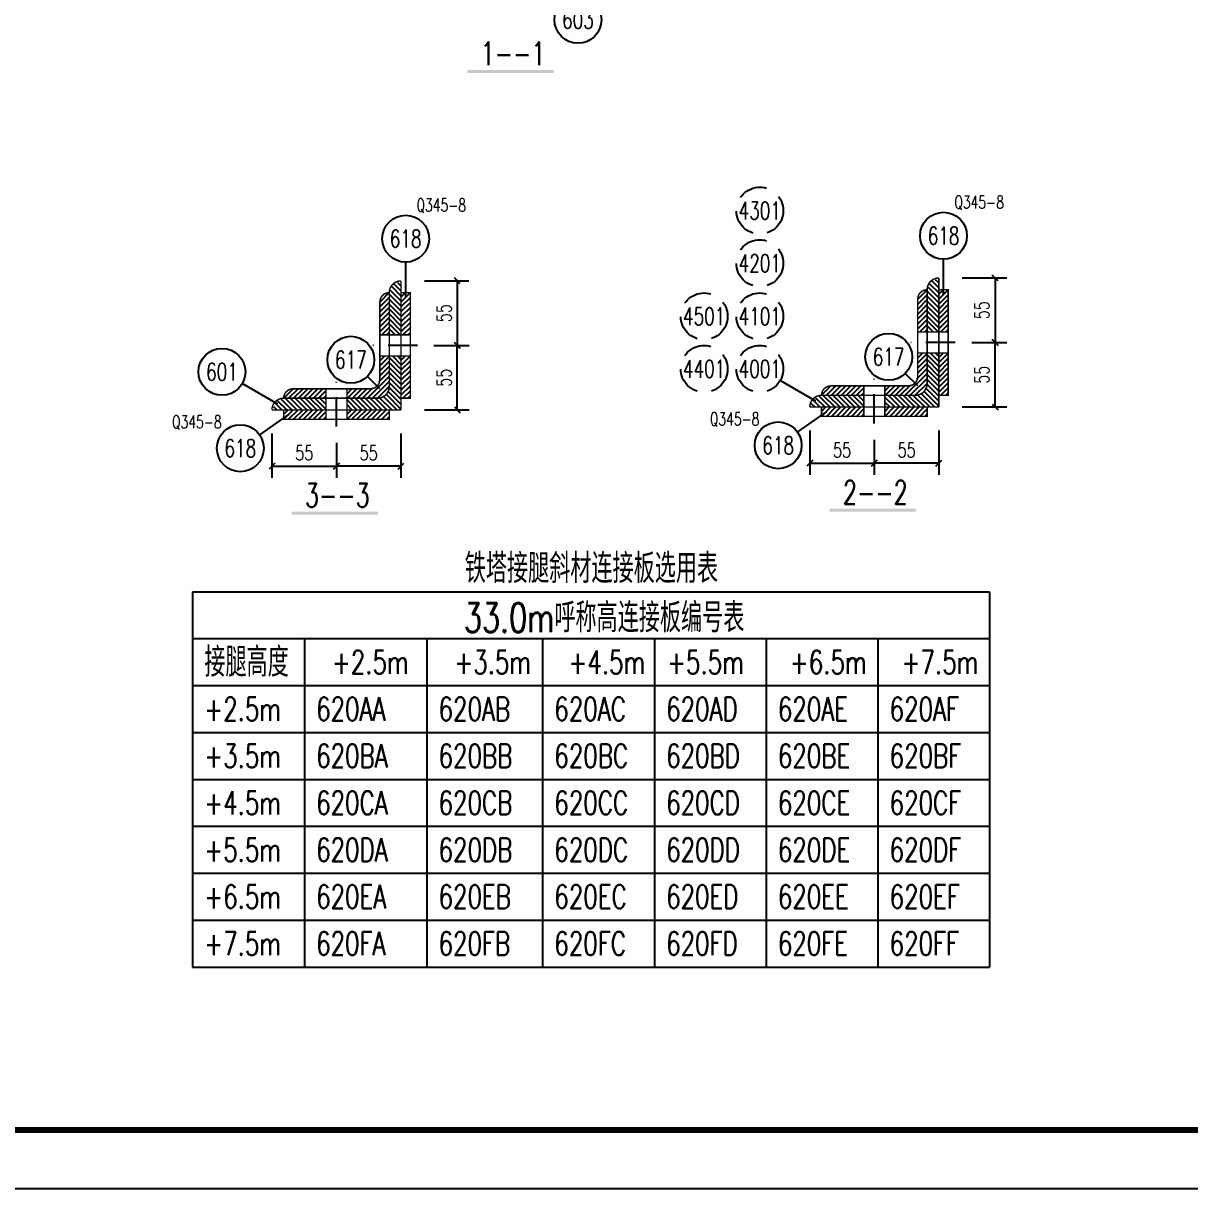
# Model space of a CAD drawing. Header units: millimetres. Extents: x 25862 to 26703, y -13061 to -12467.
# Drawn here: x 26305.6 to 26504.4, y -13061.5 to -12862.7 of the extents above; entities that cross this region are included whole.
import ezdxf
from ezdxf.enums import TextEntityAlignment as Align

# ---------------------------------------------------------------- set-up
doc = ezdxf.new("R2010")
doc.units = ezdxf.units.MM
doc.header["$LTSCALE"] = 10
doc.linetypes.add('DASHDOT', pattern=[1, 0.5, -0.25, 0, -0.25])
doc.linetypes.add('DASHED', pattern=[0.75, 0.5, -0.25])
for name, color, linetype in [('1', 1, 'DASHED'), ('3', 1, 'Continuous'), ('5', 2, 'DASHDOT')]:
    doc.layers.add(name, color=color, linetype=linetype)
doc.styles.add('DXT', font='simplex.shx', dxfattribs={"width": 0.72, "bigfont": 'hztxt.shx'})
doc.styles.get("Standard").update_dxf_attribs({"font": 'SIMPLEX.shx', "width": 0.7, "bigfont": 'gbhzfs.shx'})
doc.dimstyles.new('BZ$0', dxfattribs={"dimtxt": 2.5, "dimasz": 1, "dimexe": 2, "dimexo": 2, "dimgap": 1, "dimtad": 1, "dimdec": 0, "dimlfac": 20, "dimzin": 12, "dimdsep": 46, "dimtxsty": 'DXT', "dimblk": 'OBLIQUE', "dimcen": 0.09, "dimclrd": 1, "dimclre": 1, "dimclrt": 7, "dimadec": 4, "dimazin": 3, "dimtfac": 1.4, "dimtdec": 0, "dimtix": 1, "dimtmove": 2, "dimatfit": 3, "dimldrblk": 'OBLIQUE', "dimfxl": 1, "dimtolj": 1, "dimtzin": 0, "dimarcsym": 0})

# ---------------------------------------------------------------- blocks, each defined once
blk = doc.blocks.new('_Oblique')
at = {"color": 0, "linetype": 'ByBlock', "lineweight": -2}
blk.add_line((-0.5, -0.5), (0.5, 0.5), dxfattribs=at)
blk = doc.blocks.new('*D69')
at = {"layer": '3', "color": 1, "lineweight": -2}
for p, q in [((26461.65, -12932.14), (26461.65, -12939.74)), ((26450.65, -12933.74), (26450.65, -12939.74)), ((26461.65, -12937.74), (26450.65, -12937.74))]:
    blk.add_line(p, q, dxfattribs=at)
at = {"layer": 'Defpoints', "color": 0}
for p in [(26461.65, -12930.14), (26450.65, -12931.74), (26450.65, -12937.74)]:
    blk.add_point(p, dxfattribs=at)
at = {"layer": '3', "color": 1, "lineweight": -2, "rotation": 180}
blk.add_blockref('_Oblique', (26450.65, -12937.74), dxfattribs=at)
at = {"layer": '3', "color": 1, "lineweight": -2}
blk.add_blockref('_Oblique', (26461.65, -12937.74), dxfattribs=at)
at = {"layer": '3', "color": 7, "insert": (26456.15, -12935.49), "char_height": 2.5, "attachment_point": 5, "style": 'DXT'}
blk.add_mtext('\\A1;55', dxfattribs=at)
blk = doc.blocks.new('*D70')
at = {"layer": '3', "color": 1, "lineweight": -2}
for p, q in [((26439.65, -12932.14), (26439.65, -12939.74)), ((26450.65, -12933.74), (26450.65, -12939.74)), ((26439.65, -12937.74), (26450.65, -12937.74))]:
    blk.add_line(p, q, dxfattribs=at)
at = {"layer": 'Defpoints', "color": 0}
for p in [(26439.65, -12930.14), (26450.65, -12931.74), (26450.65, -12937.74)]:
    blk.add_point(p, dxfattribs=at)
at = {"layer": '3', "color": 1, "lineweight": -2, "rotation": 180}
blk.add_blockref('_Oblique', (26439.65, -12937.74), dxfattribs=at)
at = {"layer": '3', "color": 1, "lineweight": -2}
blk.add_blockref('_Oblique', (26450.65, -12937.74), dxfattribs=at)
at = {"layer": '3', "color": 7, "insert": (26445.15, -12935.49), "char_height": 2.5, "attachment_point": 5, "style": 'DXT'}
blk.add_mtext('\\A1;55', dxfattribs=at)
blk = doc.blocks.new('*D71')
at = {"layer": '3', "color": 1, "lineweight": -2}
for p, q in [((26465.65, -12906.14), (26473.25, -12906.14)), ((26471.25, -12906.14), (26471.25, -12917.14)), ((26467.25, -12917.14), (26473.25, -12917.14))]:
    blk.add_line(p, q, dxfattribs=at)
at = {"layer": 'Defpoints', "color": 0}
for p in [(26463.65, -12906.14), (26465.25, -12917.14), (26471.25, -12917.14)]:
    blk.add_point(p, dxfattribs=at)
at = {"layer": '3', "color": 1, "lineweight": -2}
for p, rotation in [((26471.25, -12906.14), 90), ((26471.25, -12917.14), 270)]:
    blk.add_blockref('_Oblique', p, dxfattribs=dict(at, rotation=rotation))
at = {"layer": '3', "color": 7, "insert": (26469, -12911.64), "char_height": 2.5, "attachment_point": 5, "rotation": 90, "style": 'DXT'}
blk.add_mtext('\\A1;55', dxfattribs=at)
blk = doc.blocks.new('*D104')
at = {"layer": '3', "color": 1, "lineweight": -2}
for p, q in [((26358.94, -12934.24), (26358.94, -12940.24)), ((26369.94, -12932.64), (26369.94, -12940.24)), ((26369.94, -12938.24), (26358.94, -12938.24))]:
    blk.add_line(p, q, dxfattribs=at)
at = {"layer": 'Defpoints', "color": 0}
for p in [(26358.94, -12932.24), (26369.94, -12930.64), (26358.94, -12938.24)]:
    blk.add_point(p, dxfattribs=at)
at = {"layer": '3', "color": 1, "lineweight": -2, "rotation": 180}
blk.add_blockref('_Oblique', (26358.94, -12938.24), dxfattribs=at)
at = {"layer": '3', "color": 1, "lineweight": -2}
blk.add_blockref('_Oblique', (26369.94, -12938.24), dxfattribs=at)
at = {"layer": '3', "color": 7, "insert": (26364.44, -12935.99), "char_height": 2.5, "attachment_point": 5, "style": 'DXT'}
blk.add_mtext('\\A1;55', dxfattribs=at)
blk = doc.blocks.new('*D105')
at = {"layer": '3', "color": 1, "lineweight": -2}
for p, q in [((26347.94, -12932.64), (26347.94, -12940.24)), ((26358.94, -12934.24), (26358.94, -12940.24)), ((26347.94, -12938.24), (26358.94, -12938.24))]:
    blk.add_line(p, q, dxfattribs=at)
at = {"layer": 'Defpoints', "color": 0}
for p in [(26347.94, -12930.64), (26358.94, -12932.24), (26358.94, -12938.24)]:
    blk.add_point(p, dxfattribs=at)
at = {"layer": '3', "color": 1, "lineweight": -2, "rotation": 180}
blk.add_blockref('_Oblique', (26347.94, -12938.24), dxfattribs=at)
at = {"layer": '3', "color": 1, "lineweight": -2}
blk.add_blockref('_Oblique', (26358.94, -12938.24), dxfattribs=at)
at = {"layer": '3', "color": 7, "insert": (26353.44, -12935.99), "char_height": 2.5, "attachment_point": 5, "style": 'DXT'}
blk.add_mtext('\\A1;55', dxfattribs=at)
blk = doc.blocks.new('*D106')
at = {"layer": '3', "color": 1, "lineweight": -2}
for p, q in [((26373.94, -12906.64), (26381.54, -12906.64)), ((26379.54, -12906.64), (26379.54, -12917.64)), ((26375.54, -12917.64), (26381.54, -12917.64))]:
    blk.add_line(p, q, dxfattribs=at)
at = {"layer": 'Defpoints', "color": 0}
for p in [(26371.94, -12906.64), (26373.54, -12917.64), (26379.54, -12917.64)]:
    blk.add_point(p, dxfattribs=at)
at = {"layer": '3', "color": 1, "lineweight": -2}
for p, rotation in [((26379.54, -12906.64), 90), ((26379.54, -12917.64), 270)]:
    blk.add_blockref('_Oblique', p, dxfattribs=dict(at, rotation=rotation))
at = {"layer": '3', "color": 7, "insert": (26377.29, -12912.14), "char_height": 2.5, "attachment_point": 5, "rotation": 90, "style": 'DXT'}
blk.add_mtext('\\A1;55', dxfattribs=at)
blk = doc.blocks.new('GWTKA1')
blk.add_line((22630.71, -9765.88), (21789.71, -9765.88))
at = {"const_width": 1}
blk.add_lwpolyline([(21814.71, -9755.88), (21814.71, -9181.88), (22620.71, -9181.88), (22620.71, -9755.88), (21814.71, -9755.88)], dxfattribs=at)

msp = doc.modelspace()

# ---------------------------------------------------------------- linework, layer by layer
for p, q in [((26370.742, -12909.445), (26370.742, -12903.445)), ((26462.451, -12908.945), (26462.451, -12902.945)), ((26460.451, -12906.642), (26461.651, -12907.842)), ((26461.051, -12906.393), (26461.651, -12906.993)), ((26461.651, -12906.145), (26461.651, -12906.145)), ((26461.651, -12906.145), (26461.651, -12906.145)), ((26368.12, -12908.216), (26369.942, -12910.039)), ((26368.368, -12907.616), (26369.942, -12909.19)), ((26368.742, -12907.142), (26369.942, -12908.342)), ((26369.342, -12906.893), (26369.942, -12907.493)), ((26369.942, -12906.645), (26369.942, -12906.645)), ((26369.942, -12906.645), (26369.942, -12906.645)), ((26459.651, -12908.145), (26458.051, -12909.745)), ((26459.651, -12908.145), (26458.051, -12909.745)), ((26459.651, -12908.388), (26461.651, -12910.388)), ((26459.828, -12907.716), (26461.651, -12909.539)), ((26460.077, -12907.116), (26461.651, -12908.69)), ((26461.651, -12908.896), (26462.402, -12908.145)), ((26461.651, -12909.745), (26463.251, -12908.145)), ((26461.651, -12909.745), (26463.251, -12908.145)), ((26367.942, -12908.645), (26366.342, -12910.245)), ((26367.942, -12908.645), (26366.342, -12910.245)), ((26366.342, -12911.093), (26367.942, -12909.493)), ((26366.342, -12911.942), (26367.942, -12910.342)), ((26367.942, -12908.888), (26369.942, -12910.888)), ((26367.942, -12909.736), (26369.942, -12911.736)), ((26367.942, -12910.585), (26369.942, -12912.585)), ((26369.942, -12909.396), (26370.694, -12908.645)), ((26369.942, -12910.245), (26371.542, -12908.645)), ((26369.942, -12910.245), (26371.542, -12908.645)), ((26371.542, -12909.493), (26369.942, -12911.093)), ((26371.542, -12910.342), (26369.942, -12911.942)), ((26458.051, -12910.593), (26459.651, -12908.993)), ((26458.051, -12911.442), (26459.651, -12909.842)), ((26459.651, -12909.236), (26461.651, -12911.236)), ((26459.651, -12910.085), (26461.651, -12912.085)), ((26463.251, -12908.993), (26461.651, -12910.593)), ((26463.251, -12909.842), (26461.651, -12911.442)), ((26366.342, -12912.79), (26367.942, -12911.19)), ((26366.342, -12913.639), (26367.942, -12912.039)), ((26367.942, -12911.433), (26369.942, -12913.433)), ((26367.942, -12912.282), (26369.942, -12914.282)), ((26371.542, -12911.19), (26369.942, -12912.79)), ((26371.542, -12912.039), (26369.942, -12913.639)), ((26458.051, -12912.29), (26459.651, -12910.69)), ((26458.051, -12913.139), (26459.651, -12911.539)), ((26458.051, -12913.988), (26459.651, -12912.388)), ((26459.651, -12910.933), (26461.651, -12912.933)), ((26459.651, -12911.782), (26461.651, -12913.782)), ((26463.251, -12910.69), (26461.651, -12912.29)), ((26463.251, -12911.539), (26461.651, -12913.139)), ((26463.251, -12912.388), (26461.651, -12913.988)), ((26366.342, -12914.488), (26367.942, -12912.888)), ((26366.342, -12915.336), (26367.942, -12913.736)), ((26366.682, -12915.845), (26367.942, -12914.585)), ((26367.942, -12913.13), (26369.942, -12915.13)), ((26367.942, -12913.979), (26369.809, -12915.845)), ((26371.542, -12912.888), (26369.942, -12914.488)), ((26371.542, -12913.736), (26369.942, -12915.336)), ((26371.542, -12914.585), (26370.282, -12915.845)), ((26458.051, -12914.836), (26459.651, -12913.236)), ((26458.391, -12915.345), (26459.651, -12914.085)), ((26459.651, -12912.63), (26461.651, -12914.63)), ((26459.651, -12913.479), (26461.517, -12915.345)), ((26459.651, -12914.327), (26460.668, -12915.345)), ((26463.251, -12913.236), (26461.651, -12914.836)), ((26463.251, -12914.085), (26461.991, -12915.345)), ((26367.531, -12915.845), (26367.942, -12915.433)), ((26367.942, -12914.827), (26368.96, -12915.845)), ((26367.942, -12915.676), (26368.112, -12915.845)), ((26371.542, -12915.433), (26371.131, -12915.845)), ((26459.239, -12915.345), (26459.651, -12914.933)), ((26459.651, -12915.176), (26459.82, -12915.345)), ((26463.251, -12914.933), (26462.839, -12915.345)), ((26366.342, -12920.285), (26367.183, -12919.445)), ((26366.342, -12921.134), (26367.942, -12919.534)), ((26366.342, -12921.982), (26367.942, -12920.382)), ((26367.942, -12919.723), (26369.942, -12921.723)), ((26368.513, -12919.445), (26369.942, -12920.874)), ((26369.362, -12919.445), (26369.942, -12920.026)), ((26369.942, -12920.196), (26370.694, -12919.445)), ((26371.542, -12919.445), (26369.942, -12921.045)), ((26371.542, -12919.445), (26369.942, -12921.045)), ((26371.542, -12920.293), (26369.942, -12921.893)), ((26458.051, -12919.785), (26458.891, -12918.945)), ((26458.051, -12920.634), (26459.651, -12919.034)), ((26458.051, -12921.482), (26459.651, -12919.882)), ((26459.651, -12919.223), (26461.651, -12921.223)), ((26459.651, -12920.071), (26461.651, -12922.071)), ((26460.221, -12918.945), (26461.651, -12920.374)), ((26461.07, -12918.945), (26461.651, -12919.526)), ((26461.651, -12919.696), (26462.402, -12918.945)), ((26463.251, -12918.945), (26461.651, -12920.545)), ((26463.251, -12918.945), (26461.651, -12920.545)), ((26463.251, -12919.793), (26461.651, -12921.393)), ((26366.177, -12923.845), (26367.942, -12922.079)), ((26366.342, -12922.831), (26367.942, -12921.231)), ((26367.942, -12920.571), (26369.942, -12922.571)), ((26367.942, -12921.42), (26369.942, -12923.42)), ((26367.942, -12922.268), (26369.942, -12924.268)), ((26371.542, -12921.142), (26369.942, -12922.742)), ((26371.542, -12921.99), (26369.942, -12923.59)), ((26458.051, -12924.545), (26455.93, -12922.424)), ((26455.934, -12926.145), (26459.651, -12922.428)), ((26457.885, -12923.345), (26459.651, -12921.579)), ((26458.051, -12922.331), (26459.651, -12920.731)), ((26459.651, -12920.92), (26461.651, -12922.92)), ((26459.651, -12921.768), (26461.651, -12923.768)), ((26463.251, -12920.642), (26461.651, -12922.242)), ((26463.251, -12921.49), (26461.651, -12923.09)), ((26463.251, -12922.339), (26461.651, -12923.939)), ((26348.942, -12927.645), (26342.88, -12924.145)), ((26366.342, -12925.045), (26364.221, -12922.924)), ((26364.225, -12926.645), (26367.942, -12922.928)), ((26365.074, -12926.645), (26367.942, -12923.776)), ((26367.942, -12923.117), (26369.942, -12925.117)), ((26367.942, -12923.965), (26369.942, -12925.965)), ((26371.542, -12922.839), (26369.942, -12924.439)), ((26371.542, -12923.688), (26369.942, -12925.288)), ((26371.542, -12924.536), (26369.942, -12926.136)), ((26440.651, -12927.145), (26434.589, -12923.645)), ((26455.085, -12926.145), (26456.851, -12924.379)), ((26456.782, -12926.145), (26459.651, -12923.276)), ((26457.631, -12926.145), (26459.651, -12924.125)), ((26459.601, -12924.264), (26461.651, -12926.314)), ((26459.651, -12922.617), (26461.651, -12924.617)), ((26459.651, -12923.465), (26461.651, -12925.465)), ((26463.251, -12923.188), (26461.651, -12924.788)), ((26463.251, -12924.036), (26461.651, -12925.636)), ((26349.942, -12926.645), (26351.542, -12925.045)), ((26349.942, -12926.645), (26351.542, -12925.045)), ((26352.391, -12925.045), (26350.791, -12926.645)), ((26353.24, -12925.045), (26351.64, -12926.645)), ((26354.088, -12925.045), (26352.488, -12926.645)), ((26354.937, -12925.045), (26353.337, -12926.645)), ((26355.785, -12925.045), (26354.185, -12926.645)), ((26356.634, -12925.045), (26355.034, -12926.645)), ((26357.142, -12925.385), (26355.882, -12926.645)), ((26357.142, -12926.233), (26356.731, -12926.645)), ((26360.742, -12925.885), (26361.583, -12925.045)), ((26360.831, -12926.645), (26362.431, -12925.045)), ((26361.68, -12926.645), (26363.28, -12925.045)), ((26362.528, -12926.645), (26364.128, -12925.045)), ((26363.377, -12926.645), (26365.142, -12924.879)), ((26365.922, -12926.645), (26367.942, -12924.625)), ((26366.251, -12926.517), (26368.379, -12928.645)), ((26366.851, -12926.268), (26369.228, -12928.645)), ((26367.357, -12926.059), (26367.357, -12926.059)), ((26367.357, -12926.059), (26367.357, -12926.059)), ((26367.396, -12925.964), (26369.942, -12928.511)), ((26367.644, -12925.364), (26369.942, -12927.663)), ((26367.893, -12924.764), (26369.942, -12926.814)), ((26371.542, -12925.385), (26370.282, -12926.645)), ((26371.542, -12926.233), (26371.131, -12926.645)), ((26441.222, -12926.322), (26443.045, -12928.145)), ((26441.651, -12926.145), (26443.251, -12924.545)), ((26441.651, -12926.145), (26443.251, -12924.545)), ((26441.893, -12926.145), (26443.893, -12928.145)), ((26444.099, -12924.545), (26442.499, -12926.145)), ((26442.742, -12926.145), (26444.742, -12928.145)), ((26444.948, -12924.545), (26443.348, -12926.145)), ((26443.591, -12926.145), (26445.591, -12928.145)), ((26445.796, -12924.545), (26444.196, -12926.145)), ((26444.439, -12926.145), (26446.439, -12928.145)), ((26446.645, -12924.545), (26445.045, -12926.145)), ((26445.288, -12926.145), (26447.288, -12928.145)), ((26447.493, -12924.545), (26445.893, -12926.145)), ((26446.136, -12926.145), (26448.136, -12928.145)), ((26448.342, -12924.545), (26446.742, -12926.145)), ((26446.985, -12926.145), (26448.851, -12928.011)), ((26448.851, -12924.885), (26447.591, -12926.145)), ((26447.833, -12926.145), (26448.851, -12927.163)), ((26448.851, -12925.733), (26448.439, -12926.145)), ((26448.682, -12926.145), (26448.851, -12926.314)), ((26452.451, -12925.385), (26453.291, -12924.545)), ((26452.451, -12926.448), (26454.148, -12928.145)), ((26452.54, -12926.145), (26454.14, -12924.545)), ((26452.996, -12926.145), (26454.996, -12928.145)), ((26453.388, -12926.145), (26454.988, -12924.545)), ((26453.845, -12926.145), (26455.845, -12928.145)), ((26454.237, -12926.145), (26455.837, -12924.545)), ((26454.693, -12926.145), (26456.693, -12928.145)), ((26455.542, -12926.145), (26457.542, -12928.145)), ((26456.391, -12926.145), (26458.391, -12928.145)), ((26457.239, -12926.145), (26459.239, -12928.145)), ((26457.96, -12926.017), (26460.088, -12928.145)), ((26458.56, -12925.768), (26460.936, -12928.145)), ((26459.065, -12925.559), (26459.065, -12925.559)), ((26459.065, -12925.559), (26459.065, -12925.559)), ((26459.104, -12925.464), (26461.651, -12928.011)), ((26459.353, -12924.864), (26461.651, -12927.163)), ((26463.251, -12924.885), (26461.991, -12926.145)), ((26463.251, -12925.733), (26462.839, -12926.145)), ((26348.191, -12928.045), (26348.791, -12928.645)), ((26348.44, -12927.445), (26349.64, -12928.645)), ((26348.914, -12927.071), (26350.488, -12928.645)), ((26349.514, -12926.822), (26351.337, -12928.645)), ((26350.185, -12926.645), (26352.185, -12928.645)), ((26351.034, -12926.645), (26353.034, -12928.645)), ((26351.882, -12926.645), (26353.882, -12928.645)), ((26352.731, -12926.645), (26354.731, -12928.645)), ((26353.579, -12926.645), (26355.579, -12928.645)), ((26354.428, -12926.645), (26356.428, -12928.645)), ((26355.276, -12926.645), (26357.142, -12928.511)), ((26356.125, -12926.645), (26357.142, -12927.663)), ((26356.973, -12926.645), (26357.142, -12926.814)), ((26360.742, -12926.948), (26362.44, -12928.645)), ((26360.742, -12927.796), (26361.591, -12928.645)), ((26361.288, -12926.645), (26363.288, -12928.645)), ((26362.137, -12926.645), (26364.137, -12928.645)), ((26362.985, -12926.645), (26364.985, -12928.645)), ((26363.834, -12926.645), (26365.834, -12928.645)), ((26364.682, -12926.645), (26366.682, -12928.645)), ((26365.531, -12926.645), (26367.531, -12928.645)), ((26439.651, -12928.145), (26439.651, -12928.145)), ((26439.651, -12928.145), (26439.651, -12928.145)), ((26439.899, -12927.545), (26440.499, -12928.145)), ((26440.148, -12926.945), (26441.348, -12928.145)), ((26440.622, -12926.571), (26442.196, -12928.145)), ((26442.402, -12928.145), (26441.651, -12928.896)), ((26443.251, -12928.145), (26441.651, -12929.745)), ((26443.251, -12928.145), (26441.651, -12929.745)), ((26442.499, -12929.745), (26444.099, -12928.145)), ((26443.348, -12929.745), (26444.948, -12928.145)), ((26444.196, -12929.745), (26445.796, -12928.145)), ((26445.045, -12929.745), (26446.645, -12928.145)), ((26445.893, -12929.745), (26447.493, -12928.145)), ((26446.742, -12929.745), (26448.342, -12928.145)), ((26447.591, -12929.745), (26448.851, -12928.485)), ((26452.451, -12927.296), (26453.299, -12928.145)), ((26452.451, -12928.145), (26452.451, -12928.145)), ((26452.451, -12928.145), (26452.451, -12928.145)), ((26453.202, -12928.145), (26452.451, -12928.896)), ((26452.451, -12929.745), (26454.051, -12928.145)), ((26452.451, -12929.745), (26454.051, -12928.145)), ((26453.299, -12929.745), (26454.899, -12928.145)), ((26454.148, -12929.745), (26455.748, -12928.145)), ((26454.996, -12929.745), (26456.596, -12928.145)), ((26455.845, -12929.745), (26457.445, -12928.145)), ((26456.693, -12929.745), (26458.293, -12928.145)), ((26457.542, -12929.745), (26459.142, -12928.145)), ((26458.391, -12929.745), (26459.651, -12928.485)), ((26350.742, -12929.445), (26345.828, -12932.886)), ((26347.942, -12928.645), (26347.942, -12928.645)), ((26347.942, -12928.645), (26347.942, -12928.645)), ((26350.694, -12928.645), (26349.942, -12929.396)), ((26351.542, -12928.645), (26349.942, -12930.245)), ((26351.542, -12928.645), (26349.942, -12930.245)), ((26350.791, -12930.245), (26352.391, -12928.645)), ((26351.64, -12930.245), (26353.24, -12928.645)), ((26352.488, -12930.245), (26354.088, -12928.645)), ((26353.337, -12930.245), (26354.937, -12928.645)), ((26354.185, -12930.245), (26355.785, -12928.645)), ((26355.034, -12930.245), (26356.634, -12928.645)), ((26355.882, -12930.245), (26357.142, -12928.985)), ((26356.731, -12930.245), (26357.142, -12929.833)), ((26360.742, -12928.645), (26360.742, -12928.645)), ((26360.742, -12928.645), (26360.742, -12928.645)), ((26361.494, -12928.645), (26360.742, -12929.396)), ((26360.742, -12930.245), (26362.342, -12928.645)), ((26360.742, -12930.245), (26362.342, -12928.645)), ((26361.591, -12930.245), (26363.191, -12928.645)), ((26362.44, -12930.245), (26364.04, -12928.645)), ((26363.288, -12930.245), (26364.888, -12928.645)), ((26364.137, -12930.245), (26365.737, -12928.645)), ((26364.985, -12930.245), (26366.585, -12928.645)), ((26365.834, -12930.245), (26367.434, -12928.645)), ((26366.682, -12930.245), (26367.942, -12928.985)), ((26367.531, -12930.245), (26367.942, -12929.833)), ((26442.451, -12928.945), (26437.536, -12932.386)), ((26448.439, -12929.745), (26448.851, -12929.333)), ((26459.239, -12929.745), (26459.651, -12929.333)), ((26334.417, -12959.652), (26470.316, -12959.652)), ((26334.417, -12959.652), (26334.417, -13023.652)), ((26453.983, -12959.652), (26453.983, -12959.731)), ((26470.316, -12959.652), (26470.316, -13023.652)), ((26334.417, -12967.652), (26470.316, -12967.652)), ((26353.472, -12967.652), (26353.472, -13023.652)), ((26374.349, -12967.652), (26374.349, -13023.652)), ((26394.094, -12967.652), (26394.094, -13023.652)), ((26413.15, -12967.652), (26413.15, -13023.652)), ((26432.205, -12967.652), (26432.205, -13023.652)), ((26451.261, -12967.652), (26451.261, -13023.652)), ((26334.417, -12975.652), (26470.316, -12975.652)), ((26334.417, -12983.652), (26470.316, -12983.652)), ((26334.417, -12991.652), (26470.316, -12991.652)), ((26334.417, -12999.652), (26470.316, -12999.652)), ((26334.417, -13007.652), (26453.983, -13007.652)), ((26334.417, -13007.652), (26470.316, -13007.652)), ((26334.417, -13015.652), (26470.316, -13015.652)), ((26334.417, -13015.652), (26453.983, -13015.652)), ((26334.417, -13015.652), (26470.316, -13015.652)), ((26334.417, -13023.652), (26470.316, -13023.652))]:
    msp.add_line(p, q)
at = {"const_width": 0.25}
for points in [[(26369.942, -12928.645), (26369.942, -12906.645, 0.4142136), (26367.942, -12908.645), (26367.942, -12924.645, -0.4142136), (26365.942, -12926.645), (26349.942, -12926.645, 0.4142136), (26347.942, -12928.645), (26369.942, -12928.645)], [(26461.651, -12928.145), (26461.651, -12906.145, 0.4142136), (26459.651, -12908.145), (26459.651, -12924.145, -0.4142136), (26457.651, -12926.145), (26441.651, -12926.145, 0.4142136), (26439.651, -12928.145), (26461.651, -12928.145)], [(26367.942, -12924.645), (26367.942, -12908.645, 0.4142136), (26366.342, -12910.245), (26366.342, -12923.445, -0.4142136), (26364.742, -12925.045), (26351.542, -12925.045, 0.4142136), (26349.942, -12926.645), (26365.942, -12926.645, 0.4142136), (26367.942, -12924.645, 0.4142136)], [(26459.651, -12924.145), (26459.651, -12908.145, 0.4142136), (26458.051, -12909.745), (26458.051, -12922.945, -0.4142136), (26456.451, -12924.545), (26443.251, -12924.545, 0.4142136), (26441.651, -12926.145), (26457.651, -12926.145, 0.4142136), (26459.651, -12924.145, 0.4142136)]]:
    msp.add_lwpolyline(points, format="xyb", dxfattribs=at)
for points in [[(26369.942, -12926.645), (26371.542, -12926.645), (26371.542, -12908.645), (26369.942, -12908.645)], [(26461.651, -12926.145), (26463.251, -12926.145), (26463.251, -12908.145), (26461.651, -12908.145)], [(26459.651, -12928.145), (26459.651, -12929.745), (26441.651, -12929.745), (26441.651, -12928.145)], [(26367.942, -12928.645), (26367.942, -12930.245), (26349.942, -12930.245), (26349.942, -12928.645)]]:
    msp.add_lwpolyline(points, close=True, dxfattribs=at)
for points in [[(26371.542, -12915.845), (26366.342, -12915.845)], [(26463.251, -12915.345), (26458.051, -12915.345)], [(26371.542, -12919.445), (26366.342, -12919.445)], [(26463.251, -12918.945), (26458.051, -12918.945)], [(26448.851, -12929.745), (26448.851, -12924.545)], [(26452.451, -12929.745), (26452.451, -12924.545)], [(26357.142, -12930.245), (26357.142, -12925.045)], [(26360.742, -12930.245), (26360.742, -12925.045)]]:
    msp.add_lwpolyline(points, dxfattribs=at)
for centre in [(26400.12, -12862.122), (26370.742, -12899.445), (26462.451, -12898.945), (26361.393, -12920.095), (26453.101, -12919.595), (26339.416, -12922.145), (26342.551, -12935.181), (26434.259, -12934.681)]:
    msp.add_circle(centre, 4)
for points in [[(26381.255, -12870.681), (26381.255, -12871.181), (26395.979, -12870.681), (26395.979, -12871.181)], [(26351.32, -12946.011), (26351.32, -12946.511), (26366.044, -12946.011), (26366.044, -12946.511)], [(26443.028, -12945.511), (26443.028, -12946.011), (26457.752, -12945.511), (26457.752, -12946.011)]]:
    msp.add_trace(points)
at = {"layer": '1'}
for centre in [(26431.125, -12894.66), (26431.125, -12903.632), (26421.641, -12912.687), (26431.125, -12912.687), (26421.641, -12921.645), (26431.125, -12921.645)]:
    msp.add_circle(centre, 4, dxfattribs=at)
at = {"layer": '5'}
for p, q in [((26372.742, -12917.645), (26365.142, -12917.645)), ((26464.451, -12917.145), (26456.851, -12917.145)), ((26358.942, -12931.445), (26358.942, -12923.845)), ((26450.651, -12930.945), (26450.651, -12923.345))]:
    msp.add_line(p, q, dxfattribs=at)

# ---------------------------------------------------------------- block references
msp.add_blockref('GWTKA1', (4072.576, -3295.581))

# ---------------------------------------------------------------- texts
at = {"width": 0.7}
for s, p in [('603', (26400.12, -12862.122)), ('618', (26370.742, -12899.445)), ('618', (26462.451, -12898.945)), ('617', (26453.101, -12919.595)), ('617', (26361.393, -12920.095)), ('601', (26339.416, -12922.145)), ('618', (26342.551, -12935.181)), ('618', (26434.259, -12934.681))]:
    msp.add_text(s, height=3, dxfattribs=at).set_placement(p, align=Align.MIDDLE_CENTER)
for s, height, p in [('1--1', 4, (26383.518, -12869.872)), ('Q345-8', 2.2, (26372.59, -12894.812)), ('Q345-8', 2.2, (26464.299, -12894.312)), ('3--3', 4, (26353.582, -12945.203)), ('2--2', 4, (26445.291, -12944.703))]:
    msp.add_text(s, height=height, dxfattribs=at).set_placement(p)
for p in [(26339.356, -12931.779), (26431.064, -12931.279)]:
    msp.add_text('Q345-8', height=2.2, dxfattribs=at).set_placement(p, align=Align.RIGHT)
at = {"color": 7, "style": 'DXT', "width": 0.72}
for s, p in [('\\M+5CCFA\\M+5CBFE\\M+5BDD3\\M+5CDC8\\M+5D0B1\\M+5B2C4\\M+5C1AC\\M+5BDD3\\M+5B0E5\\M+5D1A1\\M+5D3C3\\M+5B1ED', (26380.813, -12958.163)), ('33.0m\\M+5BAF4\\M+5B3C6\\M+5B8DF\\M+5C1AC\\M+5BDD3\\M+5B0E5\\M+5B1E0\\M+5BAC5\\M+5B1ED', (26380.665, -12966.574))]:
    msp.add_text(s, height=5, dxfattribs=at).set_placement(p)
msp.add_text('\\M+5BDD3\\M+5CDC8\\M+5B8DF\\M+5B6C8', height=5, dxfattribs=at).set_placement((26336.417, -12971.652), align=Align.MIDDLE_LEFT)
at = {"style": 'DXT', "width": 0.72}
for s, p in [('+2.5m', (26358.178, -12971.652)), ('+3.5m', (26379.054, -12971.652)), ('+4.5m', (26398.508, -12971.652)), ('+5.5m', (26415.331, -12971.652)), ('+6.5m', (26436.258, -12971.652)), ('+7.5m', (26455.314, -12971.652)), ('+2.5m', (26336.417, -12979.652)), ('620AA', (26355.472, -12979.652)), ('620AB', (26376.349, -12979.652)), ('620AC', (26396.094, -12979.652)), ('620AD', (26415.15, -12979.652)), ('620AE', (26434.205, -12979.652)), ('620AF', (26453.261, -12979.652)), ('+3.5m', (26336.417, -12987.652)), ('620BA', (26355.472, -12987.652)), ('620BB', (26376.349, -12987.652)), ('620BC', (26396.094, -12987.652)), ('620BD', (26415.15, -12987.652)), ('620BE', (26434.205, -12987.652)), ('620BF', (26453.261, -12987.652)), ('+4.5m', (26336.417, -12995.652)), ('620CA', (26355.472, -12995.652)), ('620CB', (26376.349, -12995.652)), ('620CC', (26396.094, -12995.652)), ('620CD', (26415.15, -12995.652)), ('620CE', (26434.205, -12995.652)), ('620CF', (26453.261, -12995.652)), ('+5.5m', (26336.417, -13003.652)), ('620DA', (26355.472, -13003.652)), ('620DB', (26376.349, -13003.652)), ('620DC', (26396.094, -13003.652)), ('620DD', (26415.15, -13003.652)), ('620DE', (26434.205, -13003.652)), ('620DF', (26453.261, -13003.652)), ('+6.5m', (26336.417, -13011.652)), ('620EA', (26355.472, -13011.652)), ('620EB', (26376.349, -13011.652)), ('620EC', (26396.094, -13011.652)), ('620ED', (26415.15, -13011.652)), ('620EE', (26434.205, -13011.652)), ('620EF', (26453.261, -13011.652)), ('+7.5m', (26336.417, -13019.652)), ('620FA', (26355.472, -13019.652)), ('620FB', (26376.349, -13019.652)), ('620FC', (26396.094, -13019.652)), ('620FD', (26415.15, -13019.652)), ('620FE', (26434.205, -13019.652)), ('620FF', (26453.261, -13019.652))]:
    msp.add_text(s, height=4, dxfattribs=at).set_placement(p, align=Align.MIDDLE_LEFT)
at = {"layer": '1', "width": 0.7}
for s, p in [('4301', (26431.125, -12894.66)), ('4201', (26431.125, -12903.632)), ('4501', (26421.641, -12912.687)), ('4101', (26431.125, -12912.687)), ('4401', (26421.641, -12921.645)), ('4001', (26431.125, -12921.645))]:
    msp.add_text(s, height=3, dxfattribs=at).set_placement(p, align=Align.MIDDLE_CENTER)

# ---------------------------------------------------------------- dimensions: what is measured, and where the dimension line sits
at = {"layer": '3'}
for base, p1, p2, angle, picture, middle in [((26379.542, -12917.645), (26371.942, -12906.645), (26373.542, -12917.645), 270, '*D106', (26377.292, -12912.145)), ((26471.251, -12917.145), (26463.651, -12906.145), (26465.251, -12917.145), 270, '*D71', (26469.001, -12911.645)), ((26450.651, -12937.745), (26439.651, -12930.145), (26450.651, -12931.745), 180, '*D70', (26445.151, -12935.495)), ((26358.942, -12938.245), (26347.942, -12930.645), (26358.942, -12932.245), 180, '*D105', (26353.442, -12935.995))]:
    dim = msp.add_linear_dim(base=base, p1=p1, p2=p2, angle=angle, text='55', dimstyle='BZ$0', dxfattribs=at)
    dim.commit()
    dim.dimension.update_dxf_attribs({"geometry": picture, "text_midpoint": middle})
for base, p1, p2 in [((26379.542, -12917.645), (26371.942, -12928.645), (26373.542, -12917.645)), ((26471.251, -12917.145), (26463.651, -12928.145), (26465.251, -12917.145))]:
    msp.add_linear_dim(base=base, p1=p1, p2=p2, angle=90, text='55', dimstyle='BZ$0', dxfattribs=at).render()
for base, p1, p2, picture, middle in [((26450.651, -12937.745), (26461.651, -12930.145), (26450.651, -12931.745), '*D69', (26456.151, -12935.495)), ((26358.942, -12938.245), (26369.942, -12930.645), (26358.942, -12932.245), '*D104', (26364.442, -12935.995))]:
    dim = msp.add_linear_dim(base=base, p1=p1, p2=p2, text='55', dimstyle='BZ$0', dxfattribs=at)
    dim.commit()
    dim.dimension.update_dxf_attribs({"geometry": picture, "text_midpoint": middle})

doc.saveas('drawing.dxf')
